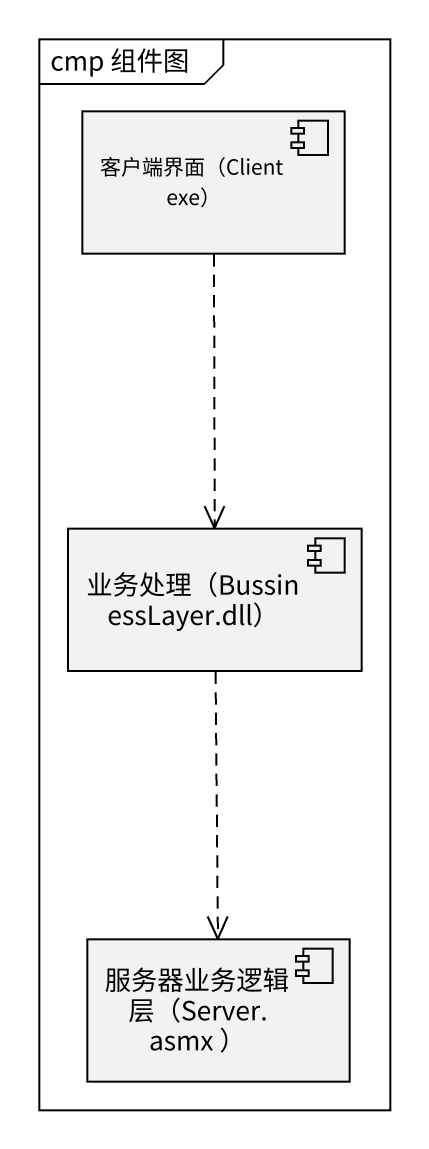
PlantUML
@startuml
mainframe cmp 组件图
component "客户端界面（Client exe）" as 客户端界面_Client_exe
component "业务处理（BussinessLayer.dll）" as 业务处理_BussinessLayer_dll
component "服务器业务逻辑层（Server.asmx ）" as 服务器业务逻辑层_Server_asmx
客户端界面_Client_exe ..> 业务处理_BussinessLayer_dll
业务处理_BussinessLayer_dll ..> 服务器业务逻辑层_Server_asmx
@enduml
